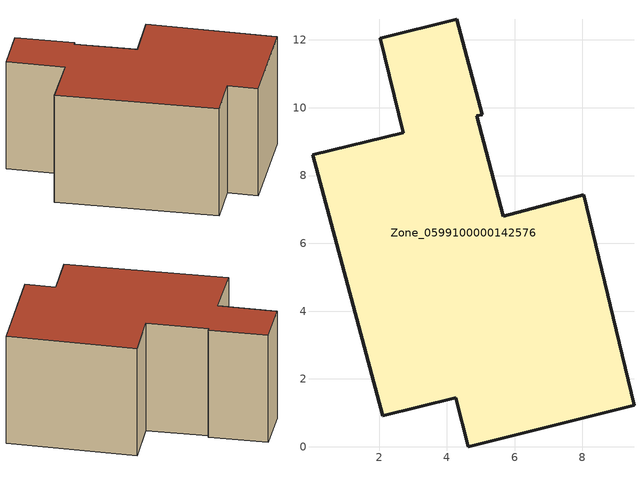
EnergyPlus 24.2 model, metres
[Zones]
Zone_0599100000142576
 floor ground (C_G): 2.71,9.26 2.03,12.05 4.29,12.61 5.04,9.8 4.88,9.76 5.67,6.8 8.04,7.43 9.52,1.23 4.63,0 4.26,1.45 2.11,0.91 0.04,8.61 z0
 wall outside (C_F): 5.67,6.8 4.88,9.76 5.04,9.8 4.29,12.61 2.03,12.05 2.71,9.26 0.04,8.61 2.11,0.91 4.26,1.45 4.63,0 9.52,1.23 8.04,7.43 5.67,6.8 z0:5.9
 roof outside (C_R): 0.04,8.61 2.11,0.91 4.26,1.45 4.63,0 9.52,1.23 8.04,7.43 5.67,6.8 4.88,9.76 5.04,9.8 4.29,12.61 2.03,12.05 2.71,9.26 z5.9
[BUILDING]
Pand.0599100000142576: North Axis=0; Terrain=City; Loads Convergence Tolerance Value=0.04; Temperature Convergence Tolerance Value=0.4; Solar Distribution=FullExterior; Maximum Number of Warmup Days=25; Minimum Number of Warmup Days=1
[Site:Location]
Rotterdam.The.Hague.AP_ZH_NLD Design_Conditions: Latitude=51.96; Longitude=4.45; Time Zone=1; Elevation=-4.5
[SITE:GROUNDTEMPERATURE:BUILDINGSURFACE]
18, 18, 18, 18, 18, 18, 18, 18, 18, 18, 18, 18
[MATERIAL] Thermal Absorptance=0.9; Solar Absorptance=0.7; Visible Absorptance=0.7
Name | Roughness | Thickness | Conductivity | Density | Specific Heat
G.TC.1965-1974 | MediumSmooth | 0.15 | 0.882353 | 540 | 1210
F.TC.1965-1974 | Rough | 0.3 | 0.697674 | 1920 | 840
R.TC.1965-1974 | MediumRough | 0.2 | 0.232558 | 1500 | 1000
[CONSTRUCTION]
C_G: G.TC.1965-1974
C_F: F.TC.1965-1974
C_R: R.TC.1965-1974
[ZONE]
Zone_0599100000142576: Type=1; Multiplier=1; Ceiling Height=Autocalculate; Volume=Autocalculate; Floor Area=autocalculate; Part of Total Floor Area=Yes
[ZONEINFILTRATION:DESIGNFLOWRATE]
Infil_Zone_0599100000142576: Zone or ZoneList or Space or SpaceList=Zone_0599100000142576; Schedule=AlwaysOn; Design Flow Rate Calculation Method=Flow/Area; Flow Rate per Floor Area=0.003; Constant Term Coefficient=1; Temperature Term Coefficient=0; Velocity Term Coefficient=0; Velocity Squared Term Coefficient=0
[HVACTEMPLATE:ZONE:IDEALLOADSAIRSYSTEM]
Zone_0599100000142576: Maximum Heating Supply Air Temperature=50; Minimum Cooling Supply Air Temperature=13; Maximum Heating Supply Air Humidity Ratio=0.0156; Minimum Cooling Supply Air Humidity Ratio=0.0077; Heating Limit=NoLimit; Cooling Limit=NoLimit; Dehumidification Control Type=ConstantSensibleHeatRatio; Cooling Sensible Heat Ratio=0.7; Dehumidification Setpoint=60; Humidification Control Type=None; Humidification Setpoint=30; Outdoor Air Method=None; Outdoor Air Flow Rate per Person=0.00944; Outdoor Air Flow Rate per Zone Floor Area=0; Outdoor Air Flow Rate per Zone=0; Demand Controlled Ventilation Type=None; Outdoor Air Economizer Type=NoEconomizer; Heat Recovery Type=None; Sensible Heat Recovery Effectiveness=0.7; Latent Heat Recovery Effectiveness=0.65
[ZONECONTROL:THERMOSTAT]
ThermostatControl_Zone_0599100000142576: Zone or ZoneList=Zone_0599100000142576; Control Type Schedule=DualSetpointControlType; Control 1=Thermostat_Zone_0599100000142576; Temperature Difference Between Cutout And Setpoint=0
[THERMOSTATSETPOINT:DUALSETPOINT]
Thermostat_Zone_0599100000142576: Heating Setpoint Temperature Schedule=HeatingSetpoint_Zone_0599100000142576; Cooling Setpoint Temperature Schedule=CoolingSetpoint_Zone_0599100000142576
[SCHEDULE:COMPACT]
HeatingSetpoint_Zone_0599100000142576: Through: 12/31, For: AllDays, Until: 24:00, 21
CoolingSetpoint_Zone_0599100000142576: Through: 12/31, For: AllDays, Until: 24:00, 24
DualSetpointControlType: Through: 12/31, For: AllDays, Until: 24:00, 4
AlwaysOn: Through: 12/31, For: AllDays, Until: 24:00, 1
